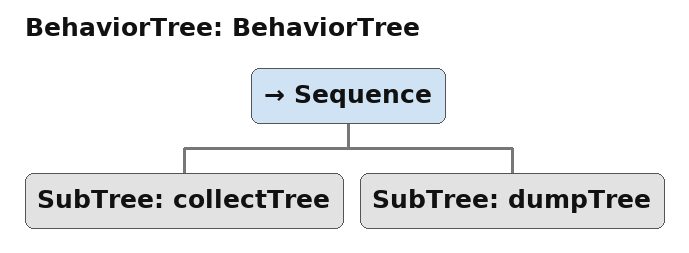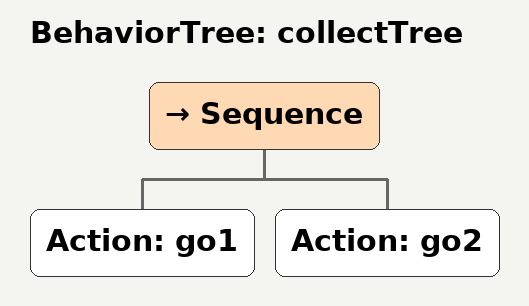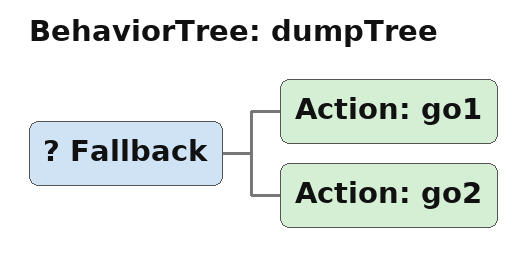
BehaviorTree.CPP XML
<?xml version="1.0"?>
<root main_tree_to_execute="MainTree">
    <BehaviorTree ID="BehaviorTree">
        <Sequence>
            <SubTree ID="collectTree"/>
            <SubTree ID="dumpTree"/>
        </Sequence>
    </BehaviorTree>
    <BehaviorTree ID="collectTree">
        <Sequence>
            <Action ID="go1"/>
            <Action ID="go2"/>
        </Sequence>
    </BehaviorTree>
    <BehaviorTree ID="dumpTree">
        <Fallback>
            <Action ID="go1"/>
            <Action ID="go2"/>
        </Fallback>
    </BehaviorTree>
</root>
